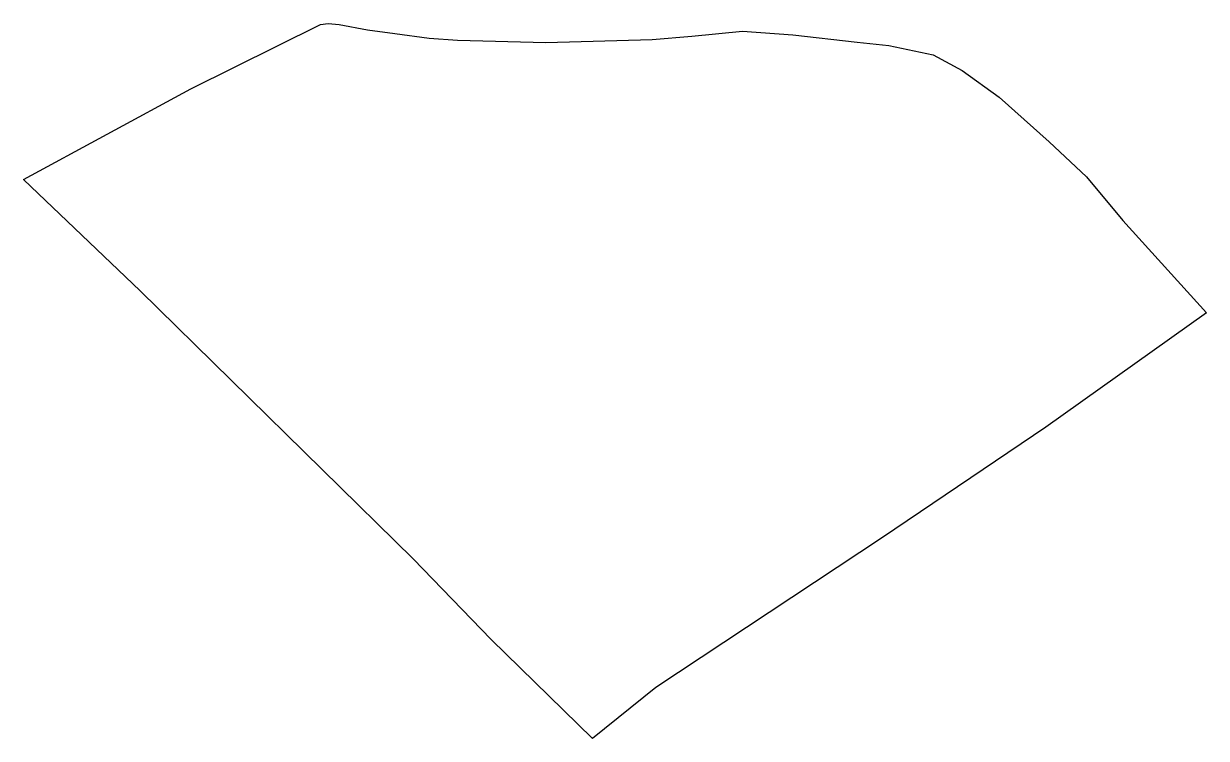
# Model space of a CAD drawing. Header units: millimetres. Extents: x 600380 to 600524, y 1312494 to 1312581.
import ezdxf

# ---------------------------------------------------------------- set-up
doc = ezdxf.new("R2010")
doc.units = ezdxf.units.MM

msp = doc.modelspace()

# ---------------------------------------------------------------- linework, layer by layer
msp.add_lwpolyline([(600415.91, 1312580.68), (600416.85, 1312580.78), (600418.18, 1312580.67), (600421.64, 1312580.02), (600424.95, 1312579.58), (600429.11, 1312579.01), (600432.58, 1312578.77), (600443.32, 1312578.48), (600456.27, 1312578.86), (600461.08, 1312579.26), (600467.25, 1312579.88), (600473.37, 1312579.44), (600481.21, 1312578.53), (600485.06, 1312578.11), (600490.45, 1312577), (600493.98, 1312575.1), (600498.47, 1312571.85), (600504.55, 1312566.42), (600509.1, 1312562.15), (600513.5, 1312556.83), (600523.68, 1312545.59), (600504.17, 1312531.7), (600484.29, 1312518.27), (600456.69, 1312500.02), (600449.01, 1312493.85), (600436.68, 1312505.87), (600427.16, 1312515.69), (600393.97, 1312548.3), (600379.79, 1312561.83), (600400.14, 1312572.86)], close=True)

doc.saveas('drawing.dxf')
